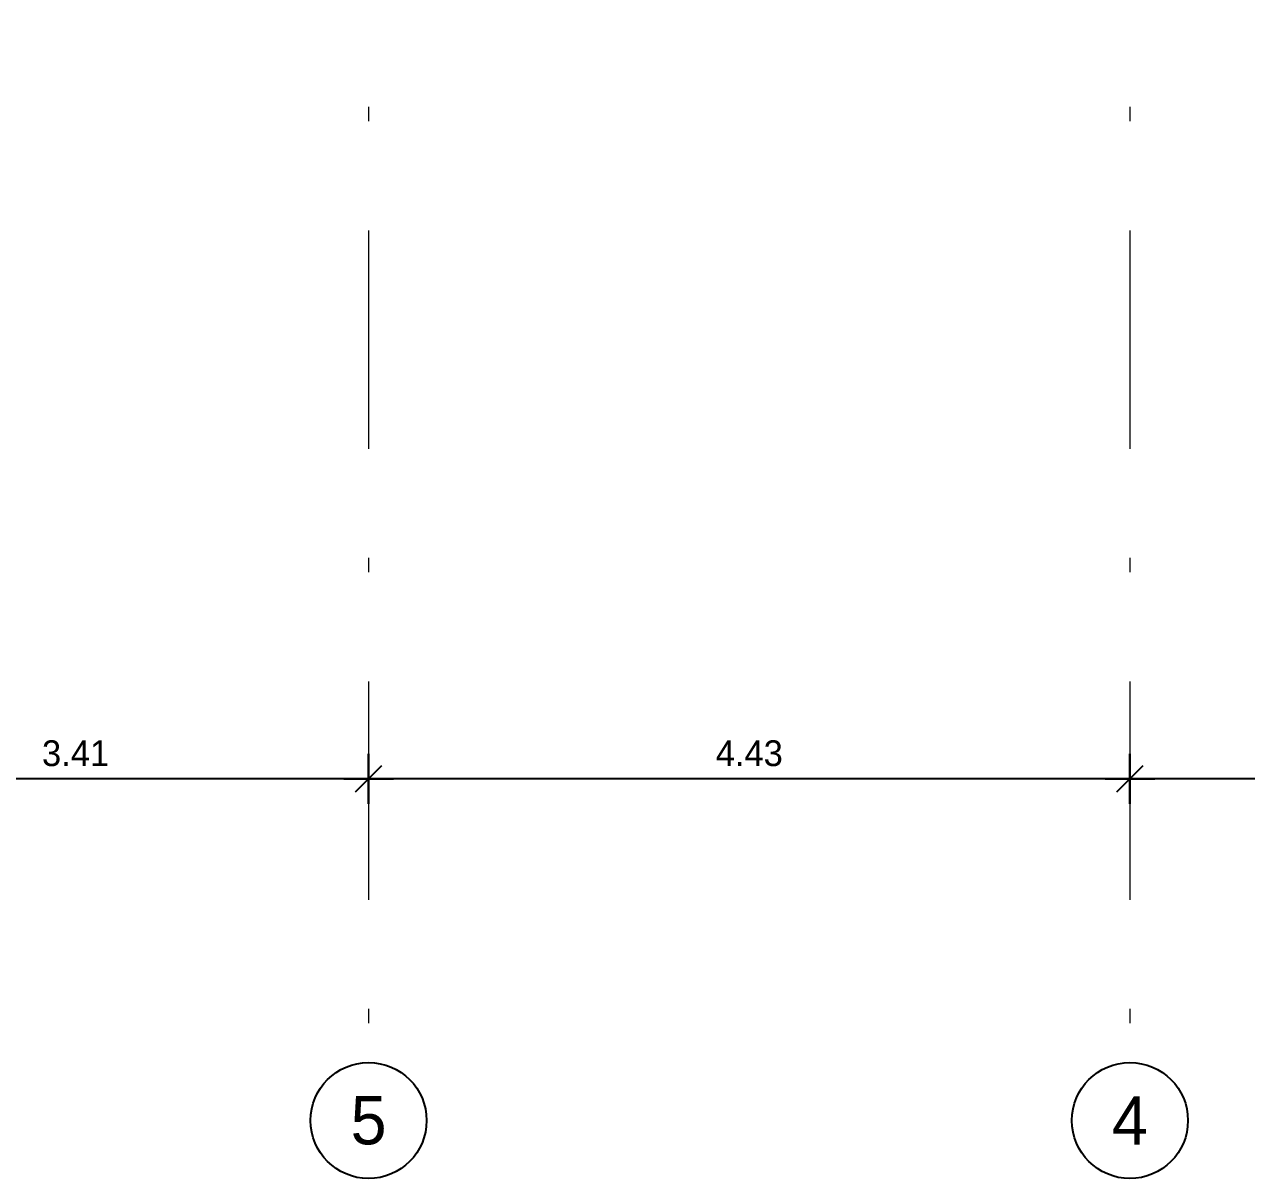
# Model space of a CAD drawing. Header units: metres. Extents: x 0 to 435, y 0 to 273.
# Drawn here: x 54.03 to 62.56, y 211.42 to 219.48 of the extents above; entities that cross this region are included whole.
import ezdxf
from ezdxf.enums import TextEntityAlignment as Align

# ---------------------------------------------------------------- set-up
doc = ezdxf.new("R2010")
doc.units = ezdxf.units.M
doc.header["$MEASUREMENT"] = 0
doc.linetypes.add('B4-PLANS$0$DASHDOT', pattern=[25.4, 12.7, -6.35, 0, -6.35])
doc.linetypes.add('B4-PLANS$0$DOT2', pattern=[0.125, 0, -0.125])
doc.layers.get('0').update_dxf_attribs({"plot": 0})
doc.layers.add('A-AXM', color=4, linetype='Continuous')
doc.layers.add('A-EDM', color=2, linetype='Continuous')
doc.layers.add('Dote', color=1, linetype='B4-PLANS$0$DASHDOT', lineweight=15)
doc.styles.add('B4-PLANS$0$ROMANS', font='romans.shx')
doc.styles.add('B4-PLANS$0$XA', font='XARAB.SHX')
doc.styles.add('B4-PLANS$0$XARAB', font='xarab.shx')
doc.dimstyles.new('B4-PLANS$0$DIM100', dxfattribs={"dimtxt": 0.15, "dimasz": 0.12, "dimexe": 0.1, "dimexo": 0, "dimgap": 0.05, "dimtad": 1, "dimzin": 3, "dimdsep": 46, "dimtxsty": 'B4-PLANS$0$XARAB', "dimblk": 'B4-PLANS$0$DTICK', "dimcen": 0.09, "dimclrd": 256, "dimclre": 4, "dimclrt": 3, "dimadec": 0, "dimazin": 3, "dimtfac": 1, "dimtix": 1, "dimtmove": 2, "dimatfit": 0, "dimldrblk": 'B4-PLANS$0$DTICK', "dimfxl": 0.15, "dimtolj": 1, "dimtzin": 3, "dimlwd": -3, "dimlwe": -3, "dimarcsym": 0})

# ---------------------------------------------------------------- blocks, each defined once
blk = doc.blocks.new('B4-PLANS$0$ACRU1')
at = {"color": 2}
blk.add_circle((0, 0), 600, dxfattribs=at)
at = {"style": 'B4-PLANS$0$ROMANS'}
blk.add_attdef('A', text='', height=450, dxfattribs=at).set_placement((0, 0), align=Align.MIDDLE)
blk = doc.blocks.new('B4-PLANS$0$DTICK')
for p, q in [((0, 1.207), (0, -1.207)), ((-1.207, 0), (1.207, 0))]:
    blk.add_line(p, q)
at = {"color": 3}
blk.add_line((-0.629, -0.629), (0.629, 0.629), dxfattribs=at)
blk = doc.blocks.new('*D146')
at = {"layer": 'A-EDM', "color": 4, "linetype": 'B4-PLANS$0$DOT2', "lineweight": -3, "transparency": 16777216}
for p, q in [((16.425, -24.585), (16.425, -24.485)), ((18.445, -24.585), (18.445, -24.485))]:
    blk.add_line(p, q, dxfattribs=at)
at = {"layer": 'A-EDM', "lineweight": -3, "transparency": 16777216}
blk.add_line((18.325, -24.585), (16.545, -24.585), dxfattribs=at)
at = {"layer": 'Defpoints', "color": 0, "transparency": 16777216}
for p in [(16.425, -24.585, 0), (16.425, -24.585), (18.445, -24.585)]:
    blk.add_point(p, dxfattribs=at)
at = {"layer": 'A-EDM', "lineweight": -3, "transparency": 16777216, "xscale": 0.12, "yscale": 0.12, "zscale": 0.12, "rotation": 180}
blk.add_blockref('B4-PLANS$0$DTICK', (16.425, -24.585), dxfattribs=at)
at = {"layer": 'A-EDM', "lineweight": -3, "transparency": 16777216, "xscale": 0.12, "yscale": 0.12, "zscale": 0.12}
blk.add_blockref('B4-PLANS$0$DTICK', (18.445, -24.585), dxfattribs=at)
at = {"layer": 'A-EDM', "color": 3, "transparency": 16777216, "insert": (17.435, -24.4369), "char_height": 0.15, "attachment_point": 5, "style": 'B4-PLANS$0$XARAB'}
blk.add_mtext('\\A1;2.02', dxfattribs=at)
blk = doc.blocks.new('*D147')
at = {"layer": 'A-EDM', "color": 4, "linetype": 'B4-PLANS$0$DOT2', "lineweight": -3, "transparency": 16777216}
for p, q in [((11.995, -24.585), (11.995, -24.485)), ((16.425, -24.585), (16.425, -24.485))]:
    blk.add_line(p, q, dxfattribs=at)
at = {"layer": 'A-EDM', "lineweight": -3, "transparency": 16777216}
blk.add_line((16.305, -24.585), (12.115, -24.585), dxfattribs=at)
at = {"layer": 'Defpoints', "color": 0, "transparency": 16777216}
for p in [(11.995, -24.585, 0), (11.995, -24.585), (16.425, -24.585, 0)]:
    blk.add_point(p, dxfattribs=at)
at = {"layer": 'A-EDM', "lineweight": -3, "transparency": 16777216, "xscale": 0.12, "yscale": 0.12, "zscale": 0.12, "rotation": 180}
blk.add_blockref('B4-PLANS$0$DTICK', (11.995, -24.585), dxfattribs=at)
at = {"layer": 'A-EDM', "lineweight": -3, "transparency": 16777216, "xscale": 0.12, "yscale": 0.12, "zscale": 0.12}
blk.add_blockref('B4-PLANS$0$DTICK', (16.425, -24.585), dxfattribs=at)
at = {"layer": 'A-EDM', "color": 3, "transparency": 16777216, "insert": (14.21, -24.4369), "char_height": 0.15, "attachment_point": 5, "style": 'B4-PLANS$0$XARAB'}
blk.add_mtext('\\A1;4.43', dxfattribs=at)
blk = doc.blocks.new('*D148')
at = {"layer": 'A-EDM', "color": 4, "linetype": 'B4-PLANS$0$DOT2', "lineweight": -3, "transparency": 16777216}
for p, q in [((8.585, -24.585), (8.585, -24.485)), ((11.995, -24.585), (11.995, -24.485))]:
    blk.add_line(p, q, dxfattribs=at)
at = {"layer": 'A-EDM', "lineweight": -3, "transparency": 16777216}
blk.add_line((11.875, -24.585), (8.705, -24.585), dxfattribs=at)
at = {"layer": 'Defpoints', "color": 0, "transparency": 16777216}
for p in [(8.585, -24.585), (8.585, -24.585), (11.995, -24.585, 0)]:
    blk.add_point(p, dxfattribs=at)
at = {"layer": 'A-EDM', "lineweight": -3, "transparency": 16777216, "xscale": 0.12, "yscale": 0.12, "zscale": 0.12, "rotation": 180}
blk.add_blockref('B4-PLANS$0$DTICK', (8.585, -24.585), dxfattribs=at)
at = {"layer": 'A-EDM', "lineweight": -3, "transparency": 16777216, "xscale": 0.12, "yscale": 0.12, "zscale": 0.12}
blk.add_blockref('B4-PLANS$0$DTICK', (11.995, -24.585), dxfattribs=at)
at = {"layer": 'A-EDM', "color": 3, "transparency": 16777216, "insert": (10.29, -24.4369), "char_height": 0.15, "attachment_point": 5, "style": 'B4-PLANS$0$XARAB'}
blk.add_mtext('\\A1;3.41', dxfattribs=at)
blk = doc.blocks.new('B4-PLANS$0$AXES-B2')
at = {"layer": 'Dote', "ltscale": 0.1}
for p, q in [((11.995, 10.085), (11.995, -26.235)), ((16.425, 10.085), (16.425, -26.235))]:
    blk.add_line(p, q, dxfattribs=at)
at = {"layer": 'A-AXM'}
ref = blk.add_blockref('B4-PLANS$0$ACRU1', (11.995, -26.5725, 0), dxfattribs=dict(at, xscale=0.0005624999175779749, yscale=0.0005624999175779749, zscale=0.0005624999175779749, rotation=359.9999822130465))
ref.add_attrib('A', '5', dxfattribs={"layer": '0', "height": 0.2812, "rotation": 360, "style": 'B4-PLANS$0$XA', "flags": 12}).set_placement((11.995, -26.5725, 0), align=Align.MIDDLE)
ref = blk.add_blockref('B4-PLANS$0$ACRU1', (16.425, -26.5725), dxfattribs=dict(at, xscale=0.0005624999175779749, yscale=0.0005624999175779749, zscale=0.0005624999175779749, rotation=359.9999822130465))
ref.add_attrib('A', '4', dxfattribs={"layer": '0', "height": 0.2812, "rotation": 360, "style": 'B4-PLANS$0$XA', "flags": 12}).set_placement((16.425, -26.5725), align=Align.MIDDLE)
at = {"layer": 'A-EDM'}
for base, p1, p2, picture, middle in [((8.585, -24.585), (11.995, -24.585, 0), (8.585, -24.585), '*D148', (10.29, -24.4369)), ((11.995, -24.585), (16.425, -24.585, 0), (11.995, -24.585, 0), '*D147', (14.21, -24.4369)), ((16.425, -24.585), (18.445, -24.585), (16.425, -24.585, 0), '*D146', (17.435, -24.4369))]:
    dim = blk.add_linear_dim(base=base, p1=p1, p2=p2, dimstyle='B4-PLANS$0$DIM100', override={"dimfxl": 0.15}, dxfattribs=at)
    dim.commit()
    dim.dimension.update_dxf_attribs({"geometry": picture, "text_midpoint": middle})

msp = doc.modelspace()

# ---------------------------------------------------------------- block references
at = {"layer": 'A-EDM', "linetype": 'ByBlock', "ltscale": 2, "xscale": 1.2, "yscale": 1.2, "zscale": 1.2}
msp.add_blockref('B4-PLANS$0$AXES-B2', (42.0379, 243.7142), dxfattribs=at)

doc.saveas('drawing.dxf')
